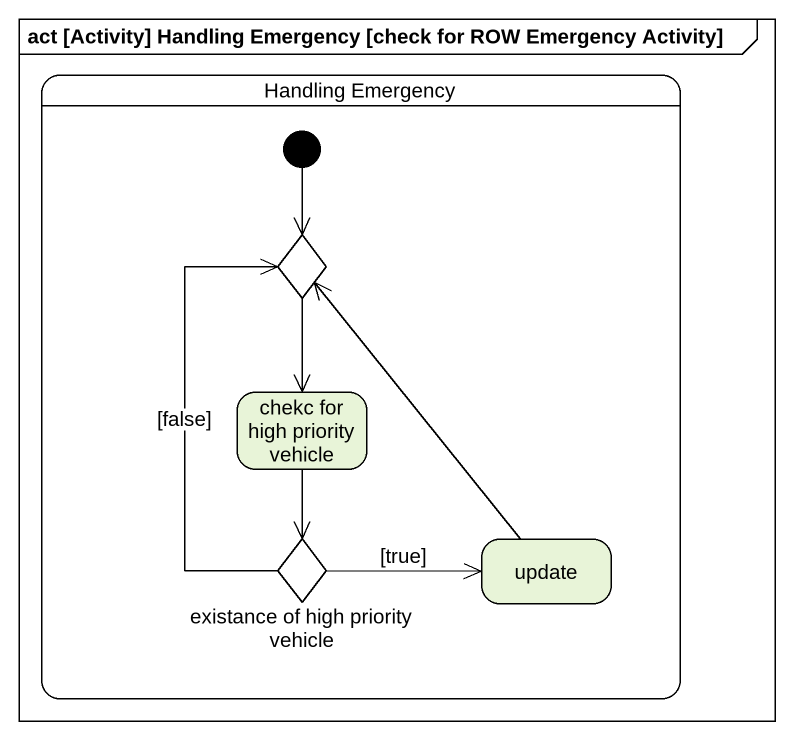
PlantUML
@startuml
mainframe act [Activity] Handling Emergency [check for ROW Emergency Activity]
hide empty description
state "Handling Emergency" as Handling_Emergency {
  state choice1 <<choice>>
  state "chekc for high priority vehicle" as chekc_for_high_priority
  state "existance of high priority vehicle" as existance_of_high_priority <<choice>>
  state update
  [*] --> choice1
}
choice1 --> chekc_for_high_priority
chekc_for_high_priority --> existance_of_high_priority
existance_of_high_priority -up-> choice1 : [false]
existance_of_high_priority -right-> update : [true]
update -up-> choice1
@enduml
